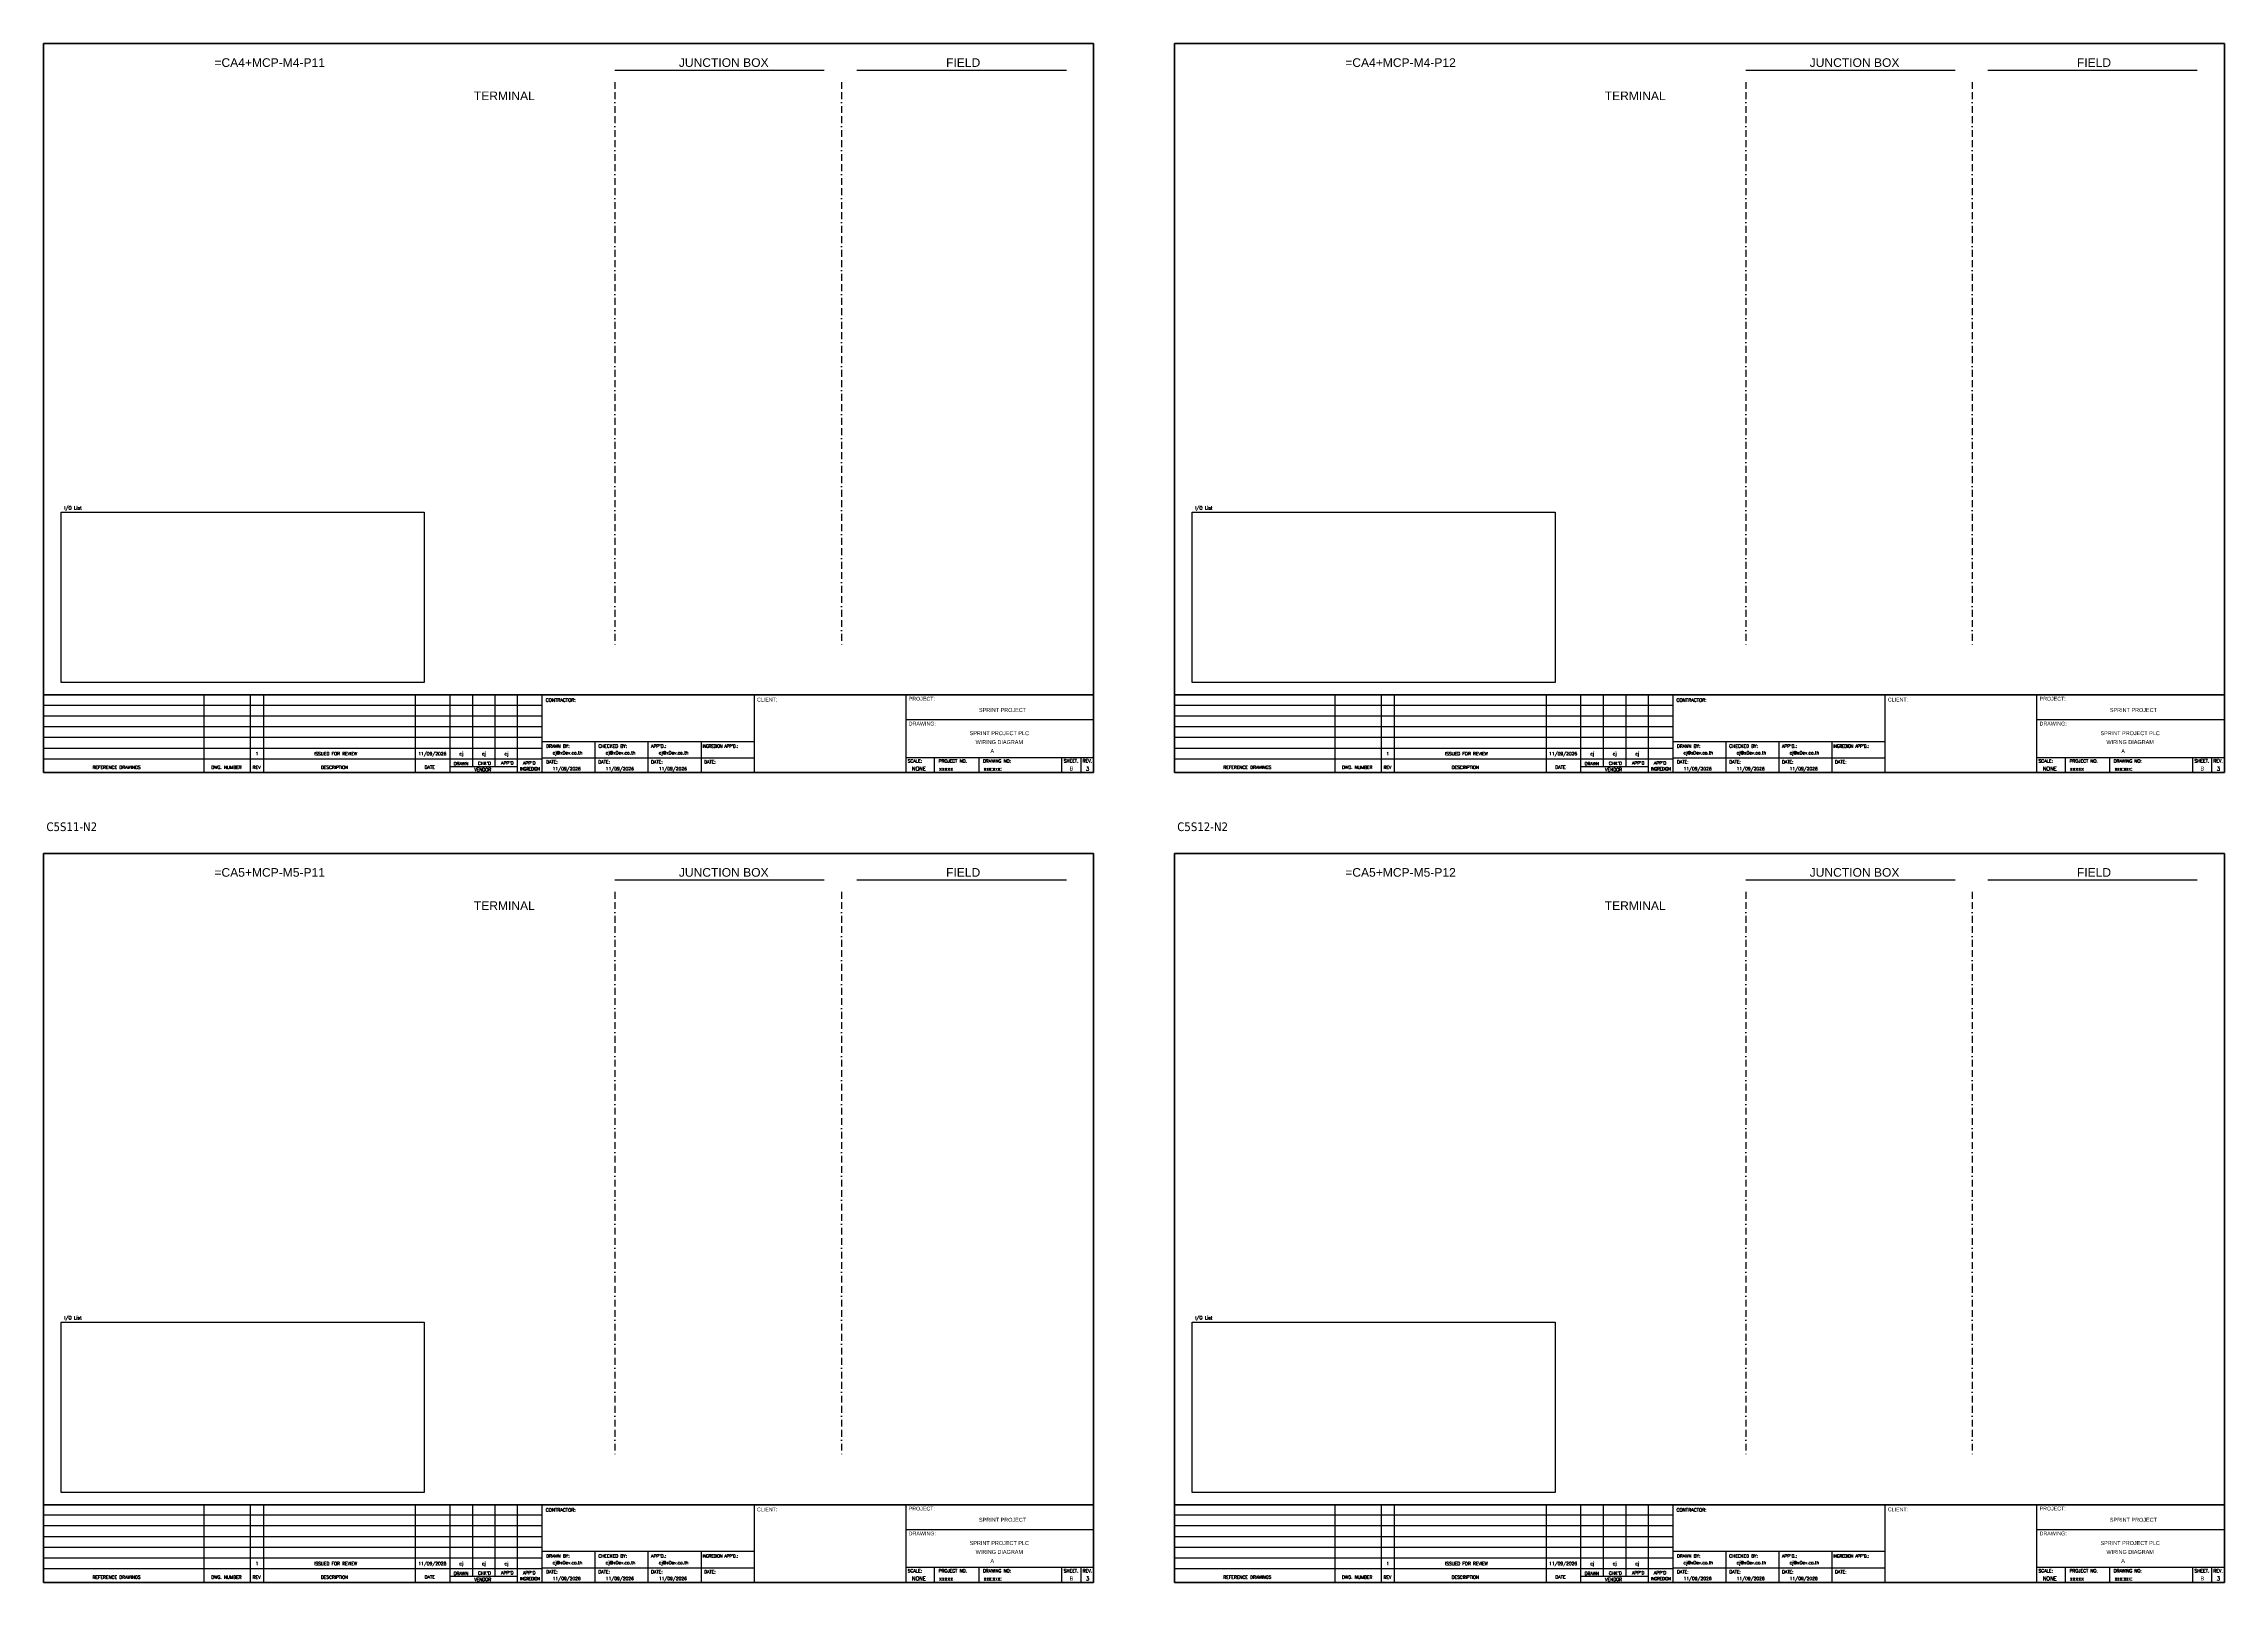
# Model space of a CAD drawing. Header units: millimetres. Extents: x 0 to 62600, y 0 to 14837.
# Drawn here: x 46126 to 54213, y 0 to 5708 of the extents above; entities that cross this region are included whole.
import ezdxf
from ezdxf.enums import TextEntityAlignment as Align

# ---------------------------------------------------------------- set-up
doc = ezdxf.new("R2010")
doc.units = ezdxf.units.MM
doc.linetypes.add('BORDERX2', pattern=[88.9, 25.4, -12.7, 25.4, -12.7, 0, -12.7])
for name, color, linetype in [('GT_1', 9, 'Continuous'), ('HELPPOINT', 7, 'Continuous'), ('MEMBER', 7, 'Continuous'), ('x01001-FrameArea', 2, 'BORDERX2')]:
    doc.layers.add(name, color=color, linetype=linetype)
doc.styles.add('HTX11', font='O8111901')
doc.styles.add('ROMANS', font='romans.shx', dxfattribs={"width": 0.85, "height": 25})
doc.styles.get("Standard").update_dxf_attribs({"font": 'arial.ttf'})
doc.styles.add('Tahoma', font='')
doc.styles.get('Tahoma').set_extended_font_data('Tahoma')

msp = doc.modelspace()

# ---------------------------------------------------------------- linework, layer by layer
for p, q in [((48244.6, 5609.9), (49021.3, 5609.9)), ((49142.4, 5609.9), (49919.1, 5609.9)), ((52437.9, 5609.9), (53214.7, 5609.9)), ((53335.7, 5609.9), (54112.4, 5609.9)), ((48244.6, 2605.7), (49021.3, 2605.7)), ((49142.4, 2605.7), (49919.1, 2605.7)), ((52437.9, 2605.7), (53214.7, 2605.7)), ((53335.7, 2605.7), (54112.4, 2605.7))]:
    msp.add_line(p, q)
at = {"color": 4}
for p, q in [((49428.6, 3060.3), (49428.6, 3004.2)), ((49593.9, 3060.3), (49593.9, 3004.2)), ((53621.9, 3060.3), (53621.9, 3004.2)), ((53787.2, 3060.3), (53787.2, 3004.2)), ((49428.6, 56.1), (49428.6, 0)), ((49593.9, 56.1), (49593.9, 0)), ((53621.9, 56.1), (53621.9, 0)), ((53787.2, 56.1), (53787.2, 0))]:
    msp.add_line(p, q, dxfattribs=at)
at = {"color": 4, "ltscale": 0.5}
for p, q in [((49901, 3060.3), (49901, 3004.2)), ((49901, 3060.3), (49901, 3004.2)), ((49972.2, 3060.3), (49972.2, 3004.2)), ((49972.2, 3060.3), (49972.2, 3004.2)), ((54094.3, 3060.3), (54094.3, 3004.2)), ((54094.3, 3060.3), (54094.3, 3004.2)), ((54165.5, 3060.3), (54165.5, 3004.2)), ((54165.5, 3060.3), (54165.5, 3004.2)), ((49901, 56.1), (49901, 0)), ((49901, 56.1), (49901, 0)), ((49972.2, 56.1), (49972.2, 0)), ((49972.2, 56.1), (49972.2, 0)), ((54094.3, 56.1), (54094.3, 0)), ((54094.3, 56.1), (54094.3, 0)), ((54165.5, 56.1), (54165.5, 0)), ((54165.5, 56.1), (54165.5, 0))]:
    msp.add_line(p, q, dxfattribs=at)
for points in [[(46192, 3970.1), (47537.8, 3970.1), (47537.8, 3338), (46192, 3338)], [(50385.3, 3970.1), (51731.1, 3970.1), (51731.1, 3338), (50385.3, 3338)], [(46192, 965.9), (47537.8, 965.9), (47537.8, 333.8), (46192, 333.8)], [(50385.3, 965.9), (51731.1, 965.9), (51731.1, 333.8), (50385.3, 333.8)]]:
    msp.add_lwpolyline(points, close=True)
at = {"layer": 'GT_1', "color": 4}
for p, q in [((47975.1, 3253.5), (46126.3, 3253.5)), ((46721.7, 3004.2), (46721.7, 3292.4)), ((46893.6, 3004.2), (46893.6, 3292.4)), ((46942.8, 3004.2), (46942.8, 3292.4)), ((47505.4, 3004.2), (47505.4, 3292.4)), ((47633.7, 3004.2), (47633.7, 3292.4)), ((47717.3, 3026), (47717.3, 3292.4)), ((47800.8, 3026), (47800.8, 3292.4)), ((47884.1, 3004.2), (47884.1, 3292.4)), ((47975.1, 3004.2), (47975.1, 3292.4)), ((48762.1, 3004.2), (48762.1, 3292.4)), ((49324.4, 3004.2), (49324.4, 3292.4)), ((49324.4, 3004.2), (49324.4, 3292.4)), ((49324.4, 3004.2), (49324.4, 3292.4)), ((52168.4, 3253.5), (50319.6, 3253.5)), ((50915, 3004.2), (50915, 3292.4)), ((51086.9, 3004.2), (51086.9, 3292.4)), ((51136.1, 3004.2), (51136.1, 3292.4)), ((51698.7, 3004.2), (51698.7, 3292.4)), ((51827, 3004.2), (51827, 3292.4)), ((51910.6, 3026), (51910.6, 3292.4)), ((51994.1, 3026), (51994.1, 3292.4)), ((52077.4, 3004.2), (52077.4, 3292.4)), ((52168.4, 3004.2), (52168.4, 3292.4)), ((52955.4, 3004.2), (52955.4, 3292.4)), ((53517.7, 3004.2), (53517.7, 3292.4)), ((53517.7, 3004.2), (53517.7, 3292.4)), ((53517.7, 3004.2), (53517.7, 3292.4)), ((47975.1, 3213.7), (46126.3, 3213.7)), ((47975.1, 3173.8), (46126.3, 3173.8)), ((52168.4, 3213.7), (50319.6, 3213.7)), ((52168.4, 3173.8), (50319.6, 3173.8)), ((47975.1, 3133.9), (46126.3, 3133.9)), ((47975.1, 3094), (46126.3, 3094)), ((48762.1, 3118.5), (47975.1, 3118.5)), ((48171.9, 3004.2), (48171.9, 3118.5)), ((48368.6, 3004.2), (48368.6, 3118.5)), ((48565.4, 3004.2), (48565.4, 3118.5)), ((52168.4, 3133.9), (50319.6, 3133.9)), ((52168.4, 3094), (50319.6, 3094)), ((52955.4, 3118.5), (52168.4, 3118.5)), ((52365.2, 3004.2), (52365.2, 3118.5)), ((52561.9, 3004.2), (52561.9, 3118.5)), ((52758.7, 3004.2), (52758.7, 3118.5)), ((47975, 3054), (46126.3, 3054)), ((47884.1, 3026), (47633.7, 3026)), ((48762.1, 3057.1), (47975.1, 3057.1)), ((49324.4, 3060.3), (50019.6, 3060.3)), ((52168.3, 3054), (50319.6, 3054)), ((52077.4, 3026), (51827, 3026)), ((52955.4, 3057.1), (52168.4, 3057.1)), ((53517.7, 3060.3), (54212.9, 3060.3)), ((47975.1, 249.3), (46126.3, 249.3)), ((46721.7, 0), (46721.7, 288.2)), ((46893.6, 0), (46893.6, 288.2)), ((46942.8, 0), (46942.8, 288.2)), ((47505.4, 0), (47505.4, 288.2)), ((47633.7, 0), (47633.7, 288.2)), ((47717.3, 21.8), (47717.3, 288.2)), ((47800.8, 21.8), (47800.8, 288.2)), ((47884.1, 0), (47884.1, 288.2)), ((47975.1, 0), (47975.1, 288.2)), ((48762.1, 0), (48762.1, 288.2)), ((49324.4, 0), (49324.4, 288.2)), ((49324.4, 0), (49324.4, 288.2)), ((49324.4, 0), (49324.4, 288.2)), ((52168.4, 249.3), (50319.6, 249.3)), ((50915, 0), (50915, 288.2)), ((51086.9, 0), (51086.9, 288.2)), ((51136.1, 0), (51136.1, 288.2)), ((51698.7, 0), (51698.7, 288.2)), ((51827, 0), (51827, 288.2)), ((51910.6, 21.8), (51910.6, 288.2)), ((51994.1, 21.8), (51994.1, 288.2)), ((52077.4, 0), (52077.4, 288.2)), ((52168.4, 0), (52168.4, 288.2)), ((52955.4, 0), (52955.4, 288.2)), ((53517.7, 0), (53517.7, 288.2)), ((53517.7, 0), (53517.7, 288.2)), ((53517.7, 0), (53517.7, 288.2)), ((47975.1, 209.5), (46126.3, 209.5)), ((47975.1, 169.6), (46126.3, 169.6)), ((52168.4, 209.5), (50319.6, 209.5)), ((52168.4, 169.6), (50319.6, 169.6)), ((47975.1, 129.7), (46126.3, 129.7)), ((47975.1, 89.7), (46126.3, 89.7)), ((48762.1, 114.3), (47975.1, 114.3)), ((48171.9, 0), (48171.9, 114.3)), ((48368.6, 0), (48368.6, 114.3)), ((48565.4, 0), (48565.4, 114.3)), ((52168.4, 129.7), (50319.6, 129.7)), ((52168.4, 89.7), (50319.6, 89.7)), ((52955.4, 114.3), (52168.4, 114.3)), ((52365.2, 0), (52365.2, 114.3)), ((52561.9, 0), (52561.9, 114.3)), ((52758.7, 0), (52758.7, 114.3)), ((47975, 49.8), (46126.3, 49.8)), ((47884.1, 21.8), (47633.7, 21.8)), ((48762.1, 52.9), (47975.1, 52.9)), ((49324.4, 56.1), (50019.6, 56.1)), ((52168.3, 49.8), (50319.6, 49.8)), ((52077.4, 21.8), (51827, 21.8)), ((52955.4, 52.9), (52168.4, 52.9)), ((53517.7, 56.1), (54212.9, 56.1))]:
    msp.add_line(p, q, dxfattribs=at)
at = {"layer": 'HELPPOINT', "color": 4, "lineweight": 35}
for p, q in [((46126.3, 3004.2), (46126.3, 5708.4)), ((46126.3, 5708.4), (50019.6, 5708.4)), ((46126.3, 3004.2), (46126.3, 5708.4)), ((46126.3, 5708.4), (50019.6, 5708.4)), ((50019.6, 5708.4), (50019.6, 3004.2)), ((50019.6, 5708.4), (50019.6, 3004.2)), ((50319.6, 3004.2), (50319.6, 5708.4)), ((50319.6, 5708.4), (54212.9, 5708.4)), ((50319.6, 3004.2), (50319.6, 5708.4)), ((50319.6, 5708.4), (54212.9, 5708.4)), ((54212.9, 5708.4), (54212.9, 3004.2)), ((54212.9, 5708.4), (54212.9, 3004.2)), ((50019.6, 3004.2), (46126.3, 3004.2)), ((50019.6, 3004.2), (46126.3, 3004.2)), ((54212.9, 3004.2), (50319.6, 3004.2)), ((54212.9, 3004.2), (50319.6, 3004.2)), ((46126.3, 0), (46126.3, 2704.2)), ((46126.3, 2704.2), (50019.6, 2704.2)), ((46126.3, 0), (46126.3, 2704.2)), ((46126.3, 2704.2), (50019.6, 2704.2)), ((50019.6, 2704.2), (50019.6, 0)), ((50019.6, 2704.2), (50019.6, 0)), ((50319.6, 0), (50319.6, 2704.2)), ((50319.6, 2704.2), (54212.9, 2704.2)), ((50319.6, 0), (50319.6, 2704.2)), ((50319.6, 2704.2), (54212.9, 2704.2)), ((54212.9, 2704.2), (54212.9, 0)), ((54212.9, 2704.2), (54212.9, 0)), ((50019.6, 0), (46126.3, 0)), ((50019.6, 0), (46126.3, 0)), ((54212.9, 0), (50319.6, 0)), ((54212.9, 0), (50319.6, 0))]:
    msp.add_line(p, q, dxfattribs=at)
at = {"layer": 'HELPPOINT', "color": 4}
for p, q in [((49324.4, 3200.8), (50019.6, 3200.8)), ((49324.4, 3200.8), (50019.6, 3200.8)), ((53517.7, 3200.8), (54212.9, 3200.8)), ((53517.7, 3200.8), (54212.9, 3200.8)), ((49324.4, 3060.3), (50019.6, 3060.3)), ((53517.7, 3060.3), (54212.9, 3060.3)), ((49324.4, 196.6), (50019.6, 196.6)), ((49324.4, 196.6), (50019.6, 196.6)), ((53517.7, 196.6), (54212.9, 196.6)), ((53517.7, 196.6), (54212.9, 196.6)), ((49324.4, 56.1), (50019.6, 56.1)), ((53517.7, 56.1), (54212.9, 56.1))]:
    msp.add_line(p, q, dxfattribs=at)
at = {"layer": 'MEMBER', "color": 4, "lineweight": 35}
for p, q in [((46126.3, 3292.4), (50019.6, 3292.4)), ((46126.3, 3292.4), (50019.6, 3292.4)), ((50319.6, 3292.4), (54212.9, 3292.4)), ((50319.6, 3292.4), (54212.9, 3292.4)), ((46126.3, 288.2), (50019.6, 288.2)), ((46126.3, 288.2), (50019.6, 288.2)), ((50319.6, 288.2), (54212.9, 288.2)), ((50319.6, 288.2), (54212.9, 288.2))]:
    msp.add_line(p, q, dxfattribs=at)
at = {"layer": 'MEMBER', "color": 4}
for p, q in [((49324.4, 3200.8), (50019.6, 3200.8)), ((49324.4, 3200.8), (50019.6, 3200.8)), ((53517.7, 3200.8), (54212.9, 3200.8)), ((53517.7, 3200.8), (54212.9, 3200.8)), ((49324.4, 3060.3), (50019.6, 3060.3)), ((49324.4, 3060.3), (50019.6, 3060.3)), ((53517.7, 3060.3), (54212.9, 3060.3)), ((53517.7, 3060.3), (54212.9, 3060.3)), ((49324.4, 196.6), (50019.6, 196.6)), ((49324.4, 196.6), (50019.6, 196.6)), ((53517.7, 196.6), (54212.9, 196.6)), ((53517.7, 196.6), (54212.9, 196.6)), ((49324.4, 56.1), (50019.6, 56.1)), ((49324.4, 56.1), (50019.6, 56.1)), ((53517.7, 56.1), (54212.9, 56.1)), ((53517.7, 56.1), (54212.9, 56.1))]:
    msp.add_line(p, q, dxfattribs=at)
at = {"layer": 'x01001-FrameArea'}
for p, q in [((48244.6, 5565.8), (48244.6, 3479.3)), ((49084.4, 5565.8), (49084.4, 3479.3)), ((52437.9, 5565.8), (52437.9, 3479.3)), ((53277.7, 5565.8), (53277.7, 3479.3)), ((48244.6, 2561.6), (48244.6, 475.1)), ((49084.4, 2561.6), (49084.4, 475.1)), ((52437.9, 2561.6), (52437.9, 475.1)), ((53277.7, 2561.6), (53277.7, 475.1))]:
    msp.add_line(p, q, dxfattribs=at)

# ---------------------------------------------------------------- texts
at = {"color": 2}
for s, p in [('=CA4+MCP-M4-P11', (46759.7, 5622)), ('JUNCTION BOX', (48481.9, 5622)), ('FIELD', (49472.8, 5622)), ('=CA4+MCP-M4-P12', (50953, 5622)), ('JUNCTION BOX', (52675.2, 5622)), ('FIELD', (53666.1, 5622)), ('TERMINAL', (47721.8, 5498.6)), ('TERMINAL', (51915.1, 5498.6)), ('=CA5+MCP-M5-P11', (46759.7, 2617.8)), ('JUNCTION BOX', (48481.9, 2617.8)), ('FIELD', (49472.8, 2617.8)), ('=CA5+MCP-M5-P12', (50953, 2617.8)), ('JUNCTION BOX', (52675.2, 2617.8)), ('FIELD', (53666.1, 2617.8)), ('TERMINAL', (47721.8, 2494.4)), ('TERMINAL', (51915.1, 2494.4))]:
    msp.add_text(s, height=32, dxfattribs=at).set_placement(p)
at = {"color": 4, "ltscale": 100, "style": 'HTX11'}
for s, p in [('SPRINT PROJECT', (49682.2, 3236.4)), ('SPRINT PROJECT', (53875.5, 3236.4)), ('SPRINT PROJECT PLC', (49670.1, 3150.3)), ('SPRINT PROJECT PLC', (53863.4, 3150.3)), ('WIRING DIAGRAM', (49670.1, 3117.3)), ('WIRING DIAGRAM', (53863.4, 3117.3)), ('SPRINT PROJECT', (49682.2, 232.2)), ('SPRINT PROJECT', (53875.5, 232.2)), ('SPRINT PROJECT PLC', (49670.1, 146)), ('WIRING DIAGRAM', (49670.1, 113.1)), ('SPRINT PROJECT PLC', (53863.4, 146)), ('WIRING DIAGRAM', (53863.4, 113.1))]:
    msp.add_text(s, height=14.693, dxfattribs=at).set_placement(p, align=Align.MIDDLE_CENTER)
at = {"color": 2, "style": 'Tahoma'}
for s, p in [('C5S11-N2', (46136.7, 2787.3)), ('C5S12-N2', (50330, 2787.3))]:
    msp.add_text(s, height=32, dxfattribs=at).set_placement(p)
at = {"style": 'HTX11'}
for tag, text, height, p in [('A', 'A', 14.8, (49644.1, 3084)), ('A', 'A', 14.8, (53837.4, 3084)), ('B', 'CHASSIS C4 SLOT 9', 14.821, (49937.9, 3019.1)), ('B', 'CHASSIS C4 SLOT 10', 14.821, (54131.2, 3019.1)), ('A', 'A', 14.8, (49644.1, 79.8)), ('A', 'A', 14.8, (53837.4, 79.8)), ('B', 'CHASSIS C5 SLOT 11', 14.821, (49937.9, 14.9)), ('B', 'CHASSIS C5 SLOT 12', 14.821, (54131.2, 14.9))]:
    msp.add_attdef(tag, text=text, height=height, dxfattribs=at).set_placement(p, align=Align.MIDDLE_CENTER)
at = {"layer": 'GT_1', "color": 4, "style": 'HTX11'}
for s, p in [('CLIENT:', (48771.6, 3267.7)), ('PROJECT:', (49334.3, 3271)), ('CLIENT:', (52964.9, 3267.7)), ('PROJECT:', (53527.6, 3271)), ('DRAWING:', (49334.3, 3178.6)), ('DRAWING:', (53527.6, 3178.6)), ('CLIENT:', (48771.6, 263.5)), ('PROJECT:', (49334.3, 266.8)), ('CLIENT:', (52964.9, 263.5)), ('PROJECT:', (53527.6, 266.8)), ('DRAWING:', (49334.3, 174.4)), ('DRAWING:', (53527.6, 174.4))]:
    msp.add_text(s, height=14.25, dxfattribs=at).set_placement(p)
at = {"layer": 'MEMBER', "color": 4, "ltscale": 0.8, "style": 'ROMANS'}
for s, height, p in [('I/O List', 12.35, (46202.9, 3979.8)), ('I/O List', 12.35, (50396.2, 3979.8)), ('CONTRACTOR:', 12.35, (47988.2, 3267)), ('CONTRACTOR:', 12.35, (52181.5, 3267)), ('DRAWN BY:', 11.88, (47989.7, 3096.4)), ('cj@xDev.co.th', 11.875, (48014.1, 3071.4)), ('CHECKED BY:', 11.875, (48183.6, 3096.4)), ('cj@xDev.co.th', 11.875, (48210.9, 3071.4)), ("APP'D.:", 11.88, (48378.8, 3096.4)), ('cj@xDev.co.th', 11.875, (48407.7, 3071.4)), ('DRAWN BY:', 11.88, (52183, 3096.4)), ('cj@xDev.co.th', 11.875, (52207.4, 3071.4)), ('CHECKED BY:', 11.875, (52376.9, 3096.4)), ('cj@xDev.co.th', 11.875, (52404.2, 3071.4)), ("APP'D.:", 11.88, (52572.1, 3096.4)), ('cj@xDev.co.th', 11.875, (52601, 3071.4)), ('REFERENCE DRAWINGS', 11.875, (46307.7, 3017.7)), ('DWG. NUMBER', 11.875, (46747.9, 3017.7)), ('REV', 11.88, (46901.4, 3017.7)), ('DESCRIPTION', 11.875, (47154.3, 3017.7)), ('DATE', 11.88, (47539.1, 3018.4)), ('DRAWN', 11.88, (47647.1, 3031.5)), ('VENDOR', 11.88, (47723.2, 3009.3)), ("CHK'D", 11.88, (47736.9, 3032.7)), ("APP'D", 11.88, (47822.5, 3033.9)), ("APP'D", 11.88, (47903.7, 3033.9)), ('DATE:', 11.88, (47989.7, 3037.8)), ('11/09/2026', 11.88, (48014.1, 3012.7)), ('DATE:', 11.88, (48183.6, 3037.8)), ('11/09/2026', 11.88, (48210.9, 3012.7)), ('DATE:', 11.88, (48378.8, 3037.8)), ('11/09/2026', 11.88, (48407.7, 3012.7)), ('DATE:', 11.88, (48575.6, 3037.8)), ('SCALE:', 11.88, (49330.3, 3041.3)), ('NONE', 14.23, (49346.3, 3011.6)), ('PROJECT NO.', 11.875, (49445.5, 3041.3)), ('xxxxx', 14.23, (49446.7, 3011.6)), ('DRAWING NO:', 11.875, (49609.2, 3041.3)), ('SHEET.', 12, (49909, 3041.3)), ('REV.', 12, (49978.9, 3041.3)), ('REFERENCE DRAWINGS', 11.875, (50501, 3017.7)), ('DWG. NUMBER', 11.875, (50941.2, 3017.7)), ('REV', 11.88, (51094.7, 3017.7)), ('DESCRIPTION', 11.875, (51347.6, 3017.7)), ('DATE', 11.88, (51732.4, 3018.4)), ('DRAWN', 11.88, (51840.4, 3031.5)), ('VENDOR', 11.88, (51916.5, 3009.3)), ("CHK'D", 11.88, (51930.2, 3032.7)), ("APP'D", 11.88, (52015.8, 3033.9)), ("APP'D", 11.88, (52097, 3033.9)), ('DATE:', 11.88, (52183, 3037.8)), ('11/09/2026', 11.88, (52207.4, 3012.7)), ('DATE:', 11.88, (52376.9, 3037.8)), ('11/09/2026', 11.88, (52404.2, 3012.7)), ('DATE:', 11.88, (52572.1, 3037.8)), ('11/09/2026', 11.88, (52601, 3012.7)), ('DATE:', 11.88, (52768.9, 3037.8)), ('SCALE:', 11.88, (53523.6, 3041.3)), ('NONE', 14.23, (53539.6, 3011.6)), ('PROJECT NO.', 11.875, (53638.8, 3041.3)), ('xxxxx', 14.23, (53640, 3011.6)), ('DRAWING NO:', 11.875, (53802.5, 3041.3)), ('SHEET.', 12, (54102.3, 3041.3)), ('REV.', 12, (54172.2, 3041.3)), ('I/O List', 12.35, (46202.9, 975.6)), ('I/O List', 12.35, (50396.2, 975.6)), ('CONTRACTOR:', 12.35, (47988.2, 262.7)), ('CONTRACTOR:', 12.35, (52181.5, 262.7)), ('DRAWN BY:', 11.88, (47989.7, 92.1)), ('CHECKED BY:', 11.875, (48183.6, 92.1)), ("APP'D.:", 11.88, (48378.8, 92.1)), ('DRAWN BY:', 11.88, (52183, 92.1)), ('CHECKED BY:', 11.875, (52376.9, 92.1)), ("APP'D.:", 11.88, (52572.1, 92.1)), ('REFERENCE DRAWINGS', 11.875, (46307.7, 13.4)), ('DWG. NUMBER', 11.875, (46747.9, 13.4)), ('REV', 11.88, (46901.4, 13.4)), ('DESCRIPTION', 11.875, (47154.3, 13.4)), ('DATE', 11.88, (47539.1, 14.2)), ('DRAWN', 11.88, (47647.1, 27.3)), ('VENDOR', 11.88, (47723.2, 5.1)), ("CHK'D", 11.88, (47736.9, 28.5)), ("APP'D", 11.88, (47822.5, 29.7)), ("APP'D", 11.88, (47903.7, 29.7)), ('DATE:', 11.88, (47989.7, 33.6)), ('cj@xDev.co.th', 11.875, (48014.1, 67.2)), ('11/09/2026', 11.88, (48014.1, 8.5)), ('DATE:', 11.88, (48183.6, 33.6)), ('cj@xDev.co.th', 11.875, (48210.9, 67.2)), ('11/09/2026', 11.88, (48210.9, 8.5)), ('DATE:', 11.88, (48378.8, 33.6)), ('cj@xDev.co.th', 11.875, (48407.7, 67.2)), ('11/09/2026', 11.88, (48407.7, 8.5)), ('DATE:', 11.88, (48575.6, 33.6)), ('SCALE:', 11.88, (49330.3, 37.1)), ('NONE', 14.23, (49346.3, 7.3)), ('PROJECT NO.', 11.875, (49445.5, 37.1)), ('xxxxx', 14.23, (49446.7, 7.3)), ('DRAWING NO:', 11.875, (49609.2, 37.1)), ('SHEET.', 12, (49909, 37.1)), ('REV.', 12, (49978.9, 37.1)), ('REFERENCE DRAWINGS', 11.875, (50501, 13.4)), ('DWG. NUMBER', 11.875, (50941.2, 13.4)), ('REV', 11.88, (51094.7, 13.4)), ('DESCRIPTION', 11.875, (51347.6, 13.4)), ('DATE', 11.88, (51732.4, 14.2)), ('DRAWN', 11.88, (51840.4, 27.3)), ('VENDOR', 11.88, (51916.5, 5.1)), ("CHK'D", 11.88, (51930.2, 28.5)), ("APP'D", 11.88, (52015.8, 29.7)), ("APP'D", 11.88, (52097, 29.7)), ('DATE:', 11.88, (52183, 33.6)), ('cj@xDev.co.th', 11.875, (52207.4, 67.2)), ('11/09/2026', 11.88, (52207.4, 8.5)), ('DATE:', 11.88, (52376.9, 33.6)), ('cj@xDev.co.th', 11.875, (52404.2, 67.2)), ('11/09/2026', 11.88, (52404.2, 8.5)), ('DATE:', 11.88, (52572.1, 33.6)), ('cj@xDev.co.th', 11.875, (52601, 67.2)), ('11/09/2026', 11.88, (52601, 8.5)), ('DATE:', 11.88, (52768.9, 33.6)), ('SCALE:', 11.88, (53523.6, 37.1)), ('NONE', 14.23, (53539.6, 7.3)), ('PROJECT NO.', 11.875, (53638.8, 37.1)), ('xxxxx', 14.23, (53640, 7.3)), ('DRAWING NO:', 11.875, (53802.5, 37.1)), ('SHEET.', 12, (54102.3, 37.1)), ('REV.', 12, (54172.2, 37.1))]:
    msp.add_text(s, height=height, dxfattribs=at).set_placement(p)
for s, height, p in [('1', 11.9, (46917.2, 3074.1)), ('ISSUED FOR REVIEW', 11.875, (47209.3, 3074.1)), ('11/09/2026', 11.88, (47567.5, 3074.1)), ('cj', 11.88, (47675.4, 3074.1)), ('cj', 11.88, (47759, 3074.1)), ('cj', 11.88, (47842.5, 3074.1)), ('1', 11.9, (51110.6, 3074.1)), ('ISSUED FOR REVIEW', 11.875, (51402.6, 3074.1)), ('11/09/2026', 11.88, (51760.8, 3074.1)), ('cj', 11.88, (51868.7, 3074.1)), ('cj', 11.88, (51952.3, 3074.1)), ('cj', 11.88, (52035.8, 3074.1)), ('1', 11.9, (46917.2, 69.9)), ('ISSUED FOR REVIEW', 11.875, (47209.3, 69.9)), ('11/09/2026', 11.88, (47567.5, 69.9)), ('cj', 11.88, (47675.4, 69.9)), ('cj', 11.88, (47759, 69.9)), ('cj', 11.88, (47842.5, 69.9)), ('1', 11.9, (51110.6, 69.9)), ('ISSUED FOR REVIEW', 11.875, (51402.6, 69.9)), ('11/09/2026', 11.88, (51760.8, 69.9)), ('cj', 11.88, (51868.7, 69.9)), ('cj', 11.88, (51952.3, 69.9)), ('cj', 11.88, (52035.8, 69.9))]:
    msp.add_text(s, height=height, dxfattribs=at).set_placement(p, align=Align.MIDDLE_CENTER)
at = {"layer": 'MEMBER', "color": 4, "ltscale": 0.8, "style": 'ROMANS', "width": 0.8}
for s, height, p in [("INGREDION APP'D.:", 11.875, (48569.6, 3096.4)), ("INGREDION APP'D.:", 11.875, (52762.9, 3096.4)), ('INGREDION', 11.88, (47892.9, 3012.2)), ('xxx:xxx:', 14.23, (49612.9, 3011.6)), ('INGREDION', 11.88, (52086.2, 3012.2)), ('xxx:xxx:', 14.23, (53806.2, 3011.6)), ("INGREDION APP'D.:", 11.875, (48569.6, 92.1)), ("INGREDION APP'D.:", 11.875, (52762.9, 92.1)), ('INGREDION', 11.88, (47892.9, 8)), ('xxx:xxx:', 14.23, (49612.9, 7.3)), ('INGREDION', 11.88, (52086.2, 8)), ('xxx:xxx:', 14.23, (53806.2, 7.3))]:
    msp.add_text(s, height=height, dxfattribs=at).set_placement(p)
at = {"layer": 'MEMBER', "color": 4, "ltscale": 0.8, "style": 'ROMANS'}
for p in [(49997.5, 3011.6), (54190.8, 3011.6), (49997.5, 7.3), (54190.8, 7.3)]:
    msp.add_text('3', height=14.2, dxfattribs=at).set_placement(p, align=Align.CENTER)

doc.saveas('drawing.dxf')
